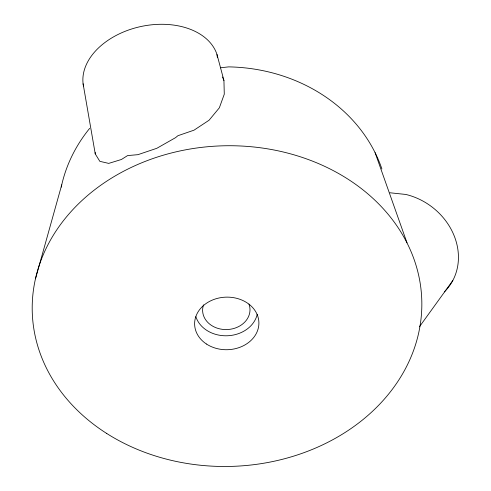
<?xml version="1.0" encoding="UTF-8"?>
<svg xmlns="http://www.w3.org/2000/svg" width="491" height="491" viewBox="0 0 491 491"><rect width="100%" height="100%" fill="white"/><g stroke="black" fill="none" stroke-linecap="round" stroke-linejoin="round"><path stroke-width="0.74" d="M35.481 278.796L61.731 184.862M419.394 326.822L452.812 280.514M220.404 67.789L228.665 66.88A165.185 145.048 -2.3 0 1 381.894 168.941M389.915 192.767L405.885 194.461A62.044 53.605 36.7 0 1 454.285 236.091A62.044 53.605 36.7 0 1 444.349 291.869M83.096 83.765L95.254 153.904L99.833 161.336L108.707 163.393L121.412 159.489L127.599 155.579L137.946 154.665L156.807 148.307L175.575 137.646L177.92 135.712L194.013 130.176L209.074 120.227L219.342 107.824L224.277 94.198L223.939 80.524L216.979 54.452A68.685 46.706 -12.2 0 0 138.965 26.962A68.685 46.706 -12.2 0 0 83.452 86.029M222.54 77.032L223.939 80.524M375.087 152.646L407.002 242.83M216.979 54.452L217.347 57.355M95.223 152.468L95.254 153.904M61.234 187.132A165.185 145.048 -2.3 0 1 89.675 128.354M248.98 304.082A23.703 19.572 -1.8 0 1 226.504 329.571A23.703 19.572 -1.8 0 1 203.52 304.856M257.223 314.344A31.473 25.986 -1.8 0 1 227.345 335.764A31.473 25.986 -1.8 0 1 195.854 316.64M106.756 433.492A194.853 160.342 -1.8 0 0 419.897 326.754A194.853 160.342 -1.8 0 0 154.432 158.022A194.853 160.342 -1.8 0 0 106.756 433.492M206.465 344.031A32.148 26.293 -1.8 0 0 258.493 327.294A32.148 26.293 -1.8 0 0 215.328 298.97A32.148 26.293 -1.8 0 0 206.465 344.031"/></g></svg>
